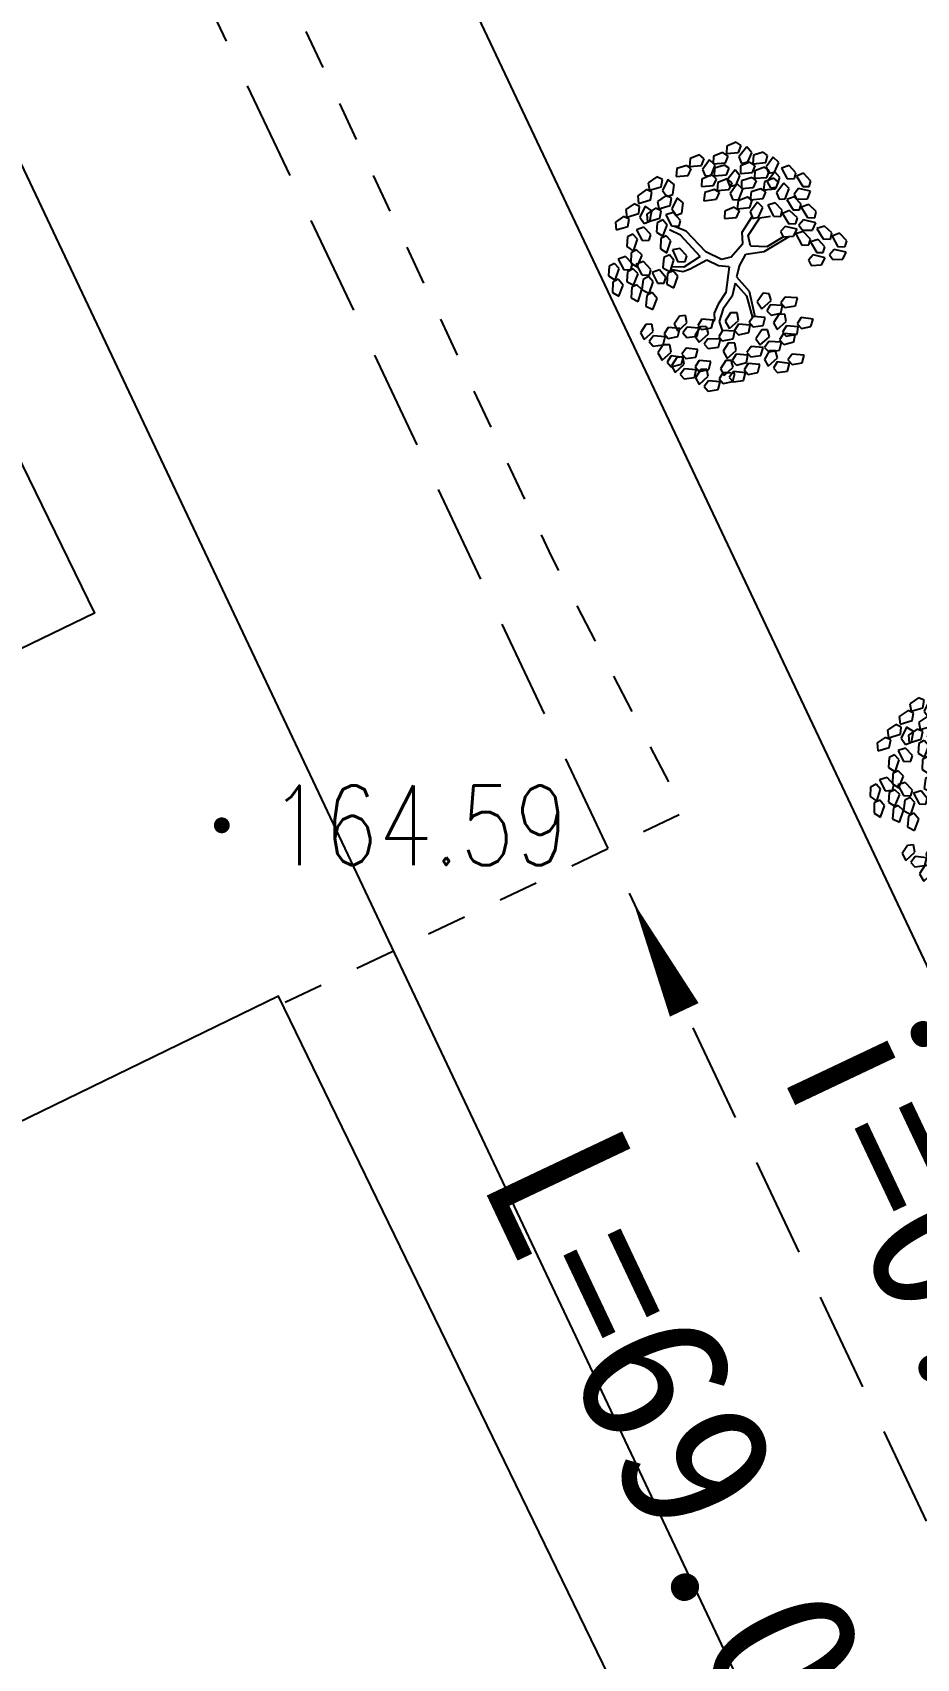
# Model space of a CAD drawing. Extents: x -809667 to 586099, y 3084146 to 3634412.
# Drawn here: x 381908.68 to 381919.82, y 3085746.64 to 3085767.12 of the extents above; entities that cross this region are included whole.
import ezdxf
from ezdxf.enums import TextEntityAlignment as Align

# ---------------------------------------------------------------- set-up
doc = ezdxf.new("R2010")
doc.units = 0
doc.header["$LTSCALE"] = 0.5
doc.linetypes.add('DASHED', pattern=[0.75, 0.5, -0.25])
doc.linetypes.add('X6', pattern=[2, 1, -1])
doc.layers.get('0').update_dxf_attribs({"linetype": 'CONTINUOUS'})
for name, color, linetype in [('DIM_SYMB', 3, 'CONTINUOUS'), ('dxt', 252, 'CONTINUOUS'), ('GCD', 252, 'CONTINUOUS'), ('PUB_TEXT', 7, 'CONTINUOUS'), ('乔木', 84, 'CONTINUOUS'), ('道路', 4, 'CONTINUOUS')]:
    doc.layers.add(name, color=color, linetype=linetype)
doc.styles.get("Standard").update_dxf_attribs({"font": 'rs.shx', "bigfont": 'hztxt.shx'})
doc.styles.add('宋体', font='')
doc.styles.get('宋体').set_extended_font_data('SimSun')

# ---------------------------------------------------------------- blocks, each defined once
blk = doc.blocks.new('GC200')
at = {"color": 0, "linetype": 'Continuous', "const_width": 0.2, "flags": 128}
blk.add_lwpolyline([(-0.1, 0, 1), (0.1, 0, 1)], format="xyb", close=True, dxfattribs=at)
blk = doc.blocks.new('幌伞枫')
at = {"layer": '乔木', "color": 0}
for p, q in [((-677, 937), (-604, 995)), ((-604, 995), (-531, 966)), ((-531, 966), (-604, 870)), ((-531, 995), (-450, 1054)), ((-523, 937), (-531, 995)), ((-450, 1054), (-384, 1025)), ((-384, 1025), (-450, 929)), ((-9, 966), (27, 1054)), ((20, 915), (-9, 966)), ((27, 1054), (101, 1061)), ((101, 1061), (86, 944)), ((123, 966), (145, 1032)), ((196, 878), (123, 966)), ((145, 1032), (203, 1025)), ((203, 1025), (247, 937)), ((247, 937), (284, 1025)), ((284, 1025), (365, 1032)), ((365, 1032), (350, 915)), ((380, 937), (409, 1003)), ((409, 1003), (468, 995)), ((424, 900), (460, 988)), ((460, 988), (534, 995)), ((468, 995), (504, 900)), ((534, 995), (519, 878)), ((556, 900), (578, 966)), ((578, 966), (636, 959)), ((636, 959), (681, 870)), ((-685, 826), (-567, 841)), ((-663, 753), (-685, 826)), ((-670, 878), (-677, 937)), ((-604, 870), (-670, 878)), ((-567, 841), (-531, 782)), ((-531, 819), (-457, 878)), ((-523, 760), (-531, 819)), ((-450, 929), (-523, 937)), ((-457, 878), (-391, 848)), ((-391, 848), (-457, 746)), ((-384, 870), (-303, 937)), ((-377, 819), (-384, 870)), ((-384, 738), (-310, 804)), ((-310, 804), (-377, 819)), ((-237, 900), (-310, 804)), ((-310, 804), (-237, 768)), ((-303, 937), (-237, 900)), ((-237, 797), (-156, 863)), ((-230, 738), (-237, 797)), ((-156, 863), (-90, 826)), ((-90, 826), (-156, 731)), ((86, 944), (20, 915)), ((137, 804), (167, 870)), ((211, 716), (137, 804)), ((167, 870), (225, 863)), ((247, 937), (196, 878)), ((225, 863), (262, 775)), ((284, 885), (247, 937)), ((350, 915), (284, 885)), ((460, 848), (380, 937)), ((402, 775), (424, 841)), ((453, 848), (424, 900)), ((424, 841), (482, 834)), ((519, 878), (453, 848)), ((504, 900), (460, 848)), ((482, 834), (526, 746)), ((629, 812), (556, 900)), ((570, 738), (600, 804)), ((600, 804), (658, 797)), ((681, 870), (629, 812)), ((651, 775), (688, 863)), ((658, 797), (695, 709)), ((688, 863), (761, 870)), ((761, 870), (747, 753)), ((783, 775), (805, 841)), ((805, 841), (864, 834)), ((864, 834), (908, 746)), ((-993, 643), (-927, 680)), ((-993, 548), (-993, 643)), ((-927, 680), (-890, 570)), ((-810, 628), (-736, 687)), ((-736, 687), (-663, 658)), ((-663, 658), (-736, 562)), ((-567, 738), (-663, 753)), ((-663, 687), (-582, 746)), ((-655, 628), (-663, 687)), ((-582, 746), (-516, 716)), ((-516, 716), (-582, 614)), ((-531, 782), (-567, 738)), ((-545, 709), (-428, 724)), ((-523, 636), (-545, 709)), ((-457, 746), (-523, 760)), ((-421, 621), (-523, 636)), ((-428, 724), (-384, 665)), ((-384, 665), (-421, 621)), ((-391, 628), (-274, 643)), ((-377, 680), (-384, 738)), ((-310, 672), (-377, 680)), ((-237, 768), (-310, 672)), ((-274, 643), (-237, 592)), ((-156, 731), (-230, 738)), ((108, 650), (145, 738)), ((137, 599), (108, 650)), ((145, 738), (218, 746)), ((218, 746), (203, 628)), ((262, 775), (211, 716)), ((240, 650), (262, 716)), ((313, 562), (240, 650)), ((262, 716), (321, 709)), ((306, 540), (350, 636)), ((321, 709), (365, 621)), ((350, 636), (424, 636)), ((475, 687), (402, 775)), ((424, 636), (409, 518)), ((526, 746), (475, 687)), ((644, 650), (570, 738)), ((695, 709), (644, 650)), ((681, 724), (651, 775)), ((747, 753), (681, 724)), ((857, 687), (783, 775)), ((798, 614), (827, 680)), ((827, 680), (886, 672)), ((908, 746), (857, 687)), ((886, 672), (923, 584)), ((-1037, 489), (-971, 525)), ((-1037, 393), (-1037, 489)), ((-942, 518), (-993, 548)), ((-971, 525), (-934, 408)), ((-890, 570), (-942, 518)), ((-817, 518), (-699, 533)), ((-795, 445), (-817, 518)), ((-802, 570), (-810, 628)), ((-736, 562), (-802, 570)), ((-699, 533), (-663, 474)), ((-663, 474), (-699, 430)), ((-582, 614), (-655, 628)), ((-443, 452), (-369, 518)), ((-369, 555), (-391, 628)), ((-274, 548), (-369, 555)), ((-369, 518), (-296, 481)), ((-296, 481), (-369, 386)), ((-296, 511), (-215, 577)), ((-288, 452), (-296, 511)), ((-237, 592), (-274, 548)), ((-215, 577), (-149, 540)), ((-149, 540), (-215, 445)), ((203, 628), (137, 599)), ((255, 489), (284, 555)), ((328, 401), (255, 489)), ((284, 555), (336, 548)), ((343, 496), (306, 540)), ((365, 621), (313, 562)), ((336, 548), (380, 459)), ((409, 518), (343, 496)), ((446, 548), (468, 606)), ((519, 452), (446, 548)), ((468, 606), (526, 599)), ((570, 511), (519, 452)), ((526, 599), (570, 511)), ((592, 408), (629, 496)), ((629, 496), (710, 503)), ((710, 503), (695, 386)), ((717, 525), (754, 614)), ((747, 481), (717, 525)), ((725, 408), (754, 474)), ((813, 503), (747, 481)), ((754, 614), (827, 621)), ((754, 474), (813, 467)), ((871, 525), (798, 614)), ((827, 621), (813, 503)), ((849, 525), (871, 592)), ((923, 437), (849, 525)), ((871, 592), (930, 584)), ((923, 584), (871, 525)), ((974, 496), (923, 437)), ((930, 584), (974, 496)), ((-1081, 320), (-1015, 357)), ((-1081, 217), (-1081, 320)), ((-986, 364), (-1037, 393)), ((-1015, 357), (-978, 239)), ((-934, 408), (-986, 364)), ((-956, 320), (-898, 423)), ((-883, 291), (-956, 320)), ((-898, 423), (-824, 423)), ((-883, 349), (-817, 386)), ((-810, 364), (-883, 291)), ((-883, 247), (-883, 349)), ((-824, 423), (-810, 364)), ((-817, 386), (-780, 269)), ((-699, 430), (-795, 445)), ((-758, 313), (-685, 371)), ((-685, 371), (-619, 342)), ((-619, 342), (-685, 247)), ((-611, 371), (-531, 430)), ((-604, 313), (-611, 371)), ((-465, 401), (-538, 305)), ((-531, 430), (-465, 401)), ((-457, 342), (-332, 364)), ((-428, 276), (-457, 342)), ((-435, 393), (-443, 452)), ((-369, 386), (-435, 393)), ((-332, 364), (-296, 305)), ((-257, 346), (-327, 441)), ((-222, 377), (-311, 462)), ((-215, 445), (-288, 452)), ((-252, 158), (-257, 346)), ((-206, 307), (-222, 377)), ((225, 276), (277, 357)), ((277, 357), (336, 393)), ((291, 261), (372, 364)), ((380, 459), (328, 401)), ((336, 393), (344, 419)), ((372, 364), (468, 393)), ((402, 313), (482, 320)), ((460, 386), (490, 452)), ((534, 291), (460, 386)), ((482, 320), (468, 203)), ((490, 452), (541, 445)), ((585, 349), (534, 291)), ((541, 445), (585, 349)), ((629, 357), (592, 408)), ((695, 386), (629, 357)), ((798, 320), (725, 408)), ((849, 371), (798, 320)), ((813, 467), (849, 371)), ((864, 364), (893, 430)), ((937, 276), (864, 364)), ((893, 430), (952, 423)), ((989, 335), (937, 276)), ((952, 423), (989, 335)), ((-1125, 166), (-1059, 195)), ((-1125, 63), (-1125, 166)), ((-1030, 188), (-1081, 217)), ((-1059, 195), (-1022, 85)), ((-978, 239), (-1030, 188)), ((-927, 195), (-861, 225)), ((-927, 92), (-927, 195)), ((-832, 217), (-883, 247)), ((-861, 225), (-824, 114)), ((-780, 269), (-832, 217)), ((-773, 203), (-655, 217)), ((-751, 129), (-773, 203)), ((-751, 254), (-758, 313)), ((-685, 247), (-751, 254)), ((-655, 217), (-611, 158)), ((-611, 158), (-648, 114)), ((-531, 129), (-641, 203)), ((-531, 195), (-633, 254)), ((-538, 305), (-604, 313)), ((-252, 158), (-531, 195)), ((-332, 261), (-428, 276)), ((-296, 305), (-332, 261)), ((-188, 124), (-206, 307)), ((174, 151), (225, 276)), ((240, 122), (291, 261)), ((365, 225), (402, 313)), ((402, 173), (365, 225)), ((468, 203), (402, 173)), ((497, 225), (526, 291)), ((570, 136), (497, 225)), ((526, 291), (585, 283)), ((622, 188), (570, 136)), ((585, 283), (622, 188)), ((673, 70), (710, 166)), ((710, 166), (783, 166)), ((747, 247), (769, 313)), ((820, 158), (747, 247)), ((769, 313), (827, 305)), ((783, 166), (769, 48)), ((871, 217), (820, 158)), ((827, 305), (871, 217)), ((879, 122), (923, 210)), ((923, 210), (996, 217)), ((996, 217), (981, 100)), ((1011, 122), (1040, 188)), ((1040, 188), (1099, 180)), ((1099, 180), (1143, 92)), ((-1074, 34), (-1125, 63)), ((-1022, 85), (-1074, 34)), ((-1044, -10), (-986, 92)), ((-986, 92), (-912, 92)), ((-898, 34), (-971, -32)), ((-876, 63), (-927, 92)), ((-912, 92), (-898, 34)), ((-824, 114), (-876, 63)), ((-846, 19), (-788, 122)), ((-773, -3), (-846, 19)), ((-788, 122), (-714, 122)), ((-699, 63), (-773, -3)), ((-648, 114), (-751, 129)), ((-714, 122), (-699, 63)), ((-259, 85), (-531, 129)), ((-112, 4), (-259, 85)), ((-76, 63), (-188, 124)), ((-76, -84), (-112, 4)), ((-9, -18), (-76, 63)), ((-9, -18), (174, 151)), ((152, 26), (240, 122)), ((152, 26), (318, 4)), ((295, -42), (527, 53)), ((318, 4), (524, 78)), ((519, 63), (541, 129)), ((592, -25), (519, 63)), ((541, 129), (600, 122)), ((644, 34), (592, -25)), ((600, 122), (644, 34)), ((703, 26), (673, 70)), ((769, 48), (703, 26)), ((805, 78), (827, 144)), ((879, -18), (805, 78)), ((827, 144), (886, 136)), ((915, 78), (879, 122)), ((930, 41), (879, -18)), ((886, 136), (930, 41)), ((981, 100), (915, 78)), ((1092, 34), (1011, 122)), ((1033, -40), (1055, 26)), ((1055, 26), (1114, 19)), ((1143, 92), (1092, 34)), ((1114, 19), (1158, -69)), ((-1081, -142), (-1022, -91)), ((-1052, -238), (-1081, -142)), ((-971, -32), (-1044, -10)), ((-1022, -91), (-964, -194)), ((-76, -84), (-120, -253)), ((42, -98), (-20, -221)), ((-9, -18), (-9, -18)), ((-9, -18), (-9, -18)), ((-9, -18), (-9, -18)), ((-9, -18), (-9, -18)), ((-9, -18), (-9, -18)), ((-9, -18), (-9, -18)), ((-9, -18), (-9, -18)), ((-9, -18), (-9, -18)), ((-9, -18), (-9, -18)), ((-9, -18), (-9, -18)), ((-9, -18), (-9, -18)), ((-9, -18), (-9, -18)), ((-9, -18), (-9, -18)), ((-9, -18), (-9, -18)), ((-9, -18), (-9, -18)), ((-9, -18), (-9, -18)), ((-9, -18), (-9, -18)), ((-9, -18), (-9, -18)), ((-9, -18), (-9, -18)), ((-9, -18), (-9, -18)), ((-9, -18), (-9, -18)), ((-9, -18), (-9, -18)), ((-9, -18), (-9, -18)), ((-9, -18), (-9, -18)), ((-9, -18), (-9, -18)), ((-9, -18), (-9, -18)), ((-9, -18), (-9, -18)), ((-9, -18), (-9, -18)), ((-9, -18), (-9, -18)), ((-9, -18), (-9, -18)), ((-9, -18), (-9, -18)), ((-9, -18), (-9, -18)), ((-9, -18), (-9, -18)), ((-9, -18), (-9, -18)), ((-9, -18), (-9, -18)), ((-9, -18), (-9, -18)), ((-9, -18), (-9, -18)), ((-9, -18), (-9, -18)), ((-9, -18), (-9, -18)), ((-9, -18), (-9, -18)), ((42, -98), (109, -22)), ((109, -22), (295, -42)), ((387, -142), (424, -47)), ((424, -187), (387, -142)), ((424, -47), (504, -47)), ((504, -47), (490, -165)), ((519, -135), (548, -76)), ((592, -231), (519, -135)), ((548, -76), (607, -84)), ((607, -84), (644, -172)), ((644, -150), (681, -62)), ((673, -201), (644, -150)), ((681, -62), (754, -54)), ((754, -54), (739, -172)), ((776, -150), (805, -84)), ((849, -238), (776, -150)), ((805, -84), (857, -91)), ((820, -84), (849, -18)), ((893, -172), (820, -84)), ((849, -18), (908, -25)), ((857, -91), (901, -187)), ((945, -120), (893, -172)), ((908, -25), (945, -120)), ((1106, -128), (1033, -40)), ((1158, -69), (1106, -128)), ((-1089, -304), (-1030, -253)), ((-1067, -399), (-1089, -304)), ((-1000, -253), (-1052, -238)), ((-1030, -253), (-971, -355)), ((-964, -194), (-1000, -253)), ((-861, -282), (-802, -238)), ((-839, -385), (-861, -282)), ((-802, -238), (-744, -341)), ((-736, -231), (-677, -179)), ((-707, -326), (-736, -231)), ((-677, -179), (-619, -289)), ((-619, -289), (-655, -348)), ((-479, -289), (-421, -245)), ((-457, -385), (-479, -289)), ((-421, -245), (-362, -348)), ((-215, -311), (-285, -477)), ((-120, -253), (-215, -311)), ((-61, -304), (-156, -341)), ((-61, -304), (38, -431)), ((-20, -221), (62, -380)), ((490, -165), (424, -187)), ((541, -297), (563, -231)), ((614, -392), (541, -297)), ((563, -231), (622, -238)), ((644, -172), (592, -231)), ((622, -238), (666, -333)), ((739, -172), (673, -201)), ((791, -311), (820, -245)), ((871, -399), (791, -311)), ((820, -245), (879, -253)), ((901, -187), (849, -238)), ((879, -253), (915, -341)), ((-1008, -414), (-1067, -399)), ((-971, -355), (-1008, -414)), ((-978, -502), (-920, -458)), ((-971, -451), (-934, -341)), ((-898, -465), (-971, -451)), ((-934, -341), (-868, -326)), ((-920, -458), (-861, -561)), ((-839, -377), (-898, -465)), ((-876, -443), (-817, -399)), ((-846, -539), (-876, -443)), ((-868, -326), (-839, -377)), ((-780, -399), (-839, -385)), ((-817, -399), (-758, -502)), ((-744, -341), (-780, -399)), ((-744, -392), (-685, -341)), ((-722, -487), (-744, -392)), ((-714, -480), (-648, -465)), ((-655, -348), (-707, -326)), ((-685, -341), (-626, -443)), ((-626, -443), (-663, -502)), ((-648, -465), (-626, -524)), ((-626, -539), (-589, -429)), ((-589, -429), (-523, -414)), ((-494, -465), (-553, -554)), ((-523, -414), (-494, -465)), ((-487, -451), (-428, -399)), ((-465, -546), (-487, -451)), ((-399, -407), (-457, -385)), ((-428, -399), (-369, -510)), ((-362, -348), (-399, -407)), ((-156, -341), (-230, -532)), ((38, -431), (49, -612)), ((62, -380), (79, -664)), ((666, -333), (614, -392)), ((915, -341), (871, -399)), ((-986, -664), (-927, -620)), ((-956, -598), (-978, -502)), ((-898, -620), (-956, -598)), ((-927, -620), (-868, -722)), ((-861, -561), (-898, -620)), ((-795, -561), (-846, -539)), ((-758, -502), (-795, -561)), ((-751, -598), (-714, -480)), ((-677, -605), (-751, -598)), ((-751, -664), (-692, -620)), ((-663, -502), (-722, -487)), ((-692, -620), (-633, -722)), ((-626, -524), (-677, -605)), ((-553, -554), (-626, -539)), ((-626, -590), (-567, -546)), ((-597, -693), (-626, -590)), ((-567, -546), (-509, -649)), ((-487, -605), (-428, -554)), ((-457, -700), (-487, -605)), ((-413, -568), (-465, -546)), ((-428, -554), (-369, -664)), ((-369, -510), (-413, -568)), ((-369, -598), (-332, -487)), ((-296, -612), (-369, -598)), ((-332, -487), (-266, -473)), ((-244, -524), (-296, -612)), ((-266, -473), (-244, -524)), ((-230, -532), (-186, -627)), ((-24, -686), (-9, -620)), ((-9, -620), (49, -612)), ((49, -612), (101, -700)), ((-964, -759), (-986, -664)), ((-912, -781), (-964, -759)), ((-868, -722), (-912, -781)), ((-868, -818), (-832, -700)), ((-832, -700), (-766, -686)), ((-744, -744), (-795, -825)), ((-766, -686), (-744, -744)), ((-766, -825), (-699, -774)), ((-729, -759), (-751, -664)), ((-670, -781), (-729, -759)), ((-699, -774), (-641, -884)), ((-633, -722), (-670, -781)), ((-633, -752), (-575, -708)), ((-611, -847), (-633, -752)), ((-545, -708), (-597, -693)), ((-575, -708), (-516, -810)), ((-509, -649), (-545, -708)), ((-494, -766), (-435, -715)), ((-472, -862), (-494, -766)), ((-479, -788), (-413, -781)), ((-406, -722), (-457, -700)), ((-435, -715), (-377, -818)), ((-413, -781), (-384, -832)), ((-369, -664), (-406, -722)), ((-288, -664), (-171, -649)), ((-266, -737), (-288, -664)), ((-171, -752), (-266, -737)), ((-171, -649), (-127, -708)), ((-127, -708), (-171, -752)), ((-142, -737), (-24, -730)), ((-127, -810), (-142, -737)), ((64, -766), (-24, -686)), ((-24, -730), (13, -788)), ((101, -700), (64, -766)), ((93, -730), (218, -715)), ((115, -803), (93, -730)), ((218, -715), (255, -774)), ((255, -774), (218, -818)), ((358, -752), (372, -686)), ((446, -832), (358, -752)), ((372, -686), (431, -678)), ((431, -678), (482, -766)), ((482, -766), (446, -832)), ((-795, -825), (-868, -818)), ((-736, -921), (-766, -825)), ((-685, -935), (-736, -921)), ((-641, -884), (-685, -935)), ((-641, -972), (-604, -862)), ((-553, -869), (-611, -847)), ((-604, -862), (-538, -847)), ((-516, -899), (-567, -987)), ((-516, -810), (-553, -869)), ((-538, -847), (-516, -899)), ((-516, -906), (-479, -788)), ((-443, -913), (-516, -906)), ((-413, -877), (-472, -862)), ((-384, -832), (-443, -913)), ((-377, -818), (-413, -877)), ((-377, -913), (-340, -803)), ((-303, -928), (-377, -913)), ((-340, -803), (-274, -788)), ((-244, -840), (-303, -928)), ((-274, -788), (-244, -840)), ((-252, -1001), (-230, -935)), ((-230, -847), (-112, -840)), ((-208, -921), (-230, -847)), ((-230, -935), (-178, -928)), ((-112, -935), (-208, -921)), ((-178, -928), (-120, -1016)), ((-24, -832), (-127, -810)), ((-112, -840), (-76, -891)), ((-76, -891), (-112, -935)), ((-90, -921), (27, -913)), ((-68, -994), (-90, -921)), ((13, -788), (-24, -832)), ((27, -869), (42, -803)), ((115, -950), (27, -869)), ((27, -913), (71, -972)), ((42, -803), (101, -803)), ((101, -803), (159, -884)), ((218, -818), (115, -803)), ((159, -884), (115, -950)), ((167, -928), (284, -921)), ((189, -1001), (167, -928)), ((240, -803), (358, -796)), ((262, -877), (240, -803)), ((358, -891), (262, -877)), ((284, -921), (328, -979)), ((358, -796), (394, -847)), ((394, -847), (358, -891)), ((431, -950), (446, -884)), ((446, -884), (504, -884)), ((504, -884), (556, -965)), ((-567, -987), (-641, -972)), ((-509, -979), (-391, -965)), ((-487, -1053), (-509, -979)), ((-391, -1067), (-487, -1053)), ((-391, -965), (-354, -1023)), ((-354, -1023), (-391, -1067)), ((-362, -1053), (-244, -1045)), ((-347, -1126), (-362, -1053)), ((-164, -1082), (-252, -1001)), ((-244, -1045), (-208, -1097)), ((-208, -1097), (-244, -1141)), ((-120, -1016), (-164, -1082)), ((27, -1016), (-68, -994)), ((71, -972), (27, -1016)), ((284, -1023), (189, -1001)), ((328, -979), (284, -1023)), ((313, -1009), (431, -994)), ((328, -1082), (313, -1009)), ((431, -1097), (328, -1082)), ((519, -1031), (431, -950)), ((431, -994), (468, -1053)), ((468, -1053), (431, -1097)), ((556, -965), (519, -1031)), ((-244, -1141), (-347, -1126))]:
    blk.add_line(p, q, dxfattribs=at)

msp = doc.modelspace()

# ---------------------------------------------------------------- linework, layer by layer
at = {"layer": 'DIM_SYMB', "linetype": 'Continuous'}
msp.add_lwpolyline([(381922.217, 3085743.56, 0, 0, 0), (381916.252, 3085756.165, 0, 0.4, 0), (381916.893, 3085754.809, 0, 0, 0)], format="xyseb", dxfattribs=at)
at = {"layer": 'dxt', "color": 252, "linetype": 'X6', "elevation": 163.603, "flags": 128}
msp.add_lwpolyline([(381911.865, 3085754.905), (381916.897, 3085757.301), (381915.223, 3085760.515), (381908.834, 3085774.178), (381916.324, 3085777.174)], dxfattribs=at)
at = {"layer": 'dxt', "color": 252, "linetype": 'Continuous', "flags": 128}
for points, elevation in [([(381881.05, 3085760.923), (381903.579, 3085771.86), (381909.463, 3085759.805), (381886.944, 3085748.908)], 163.71), ([(381923.313, 3085702.5), (381934.625, 3085708), (381911.782, 3085754.982), (381900.47, 3085749.482)], -853.022)]:
    msp.add_lwpolyline(points, close=True, dxfattribs=dict(at, elevation=elevation))
at = {"layer": '道路', "linetype": 'Continuous', "flags": 128}
for points in [[(381935.03, 3085781.918, 0.393528), (381931.198, 3085783.343), (381913.643, 3085776.042, 0.428399), (381912.082, 3085771.988), (381934.241, 3085725.168, 0.467402), (381943.151, 3085722.852), (381949.887, 3085727.663, 0.348347), (381952.98, 3085738.41), (381935.348, 3085781.285)], [(381906.177, 3085770.441), (381936.699, 3085705.948, -0.477892), (381930.613, 3085693.334), (381905.739, 3085687.52, -0.026829), (381905.105, 3085687.408), (381869.937, 3085683.084)]]:
    msp.add_lwpolyline(points, format="xyb", dxfattribs=at)
at = {"layer": '道路', "color": 1, "linetype": 'DASHED', "ltscale": 5, "flags": 128}
msp.add_lwpolyline([(381906.574, 3085776.614), (381946.525, 3085692.199)], dxfattribs=at)
at = {"layer": '道路', "linetype": 'Continuous', "flags": 128}
msp.add_lwpolyline([(381912.082, 3085771.988), (381934.241, 3085725.168)], dxfattribs=at)

# ---------------------------------------------------------------- block references
at = {"layer": 'GCD', "color": 8, "linetype": 'Continuous'}
ref = msp.add_blockref('GC200', (381911.066, 3085757.133, 164.589), dxfattribs=dict(at, xscale=0.5, yscale=0.5, zscale=0.5))
ref.add_attrib('height', '164.59', dxfattribs={"linetype": 'Continuous', "height": 1, "width": 0.8}).set_placement((381911.666, 3085757.133, 164.589), align=Align.MIDDLE_LEFT)
at = {"layer": '乔木', "xscale": -0.0013, "yscale": 0.0013, "zscale": 0.0013, "rotation": 124.6526560546043}
for p in [(381915.127, 3085768.897), (381917.448, 3085764.143), (381920.744, 3085757.584)]:
    msp.add_blockref('幌伞枫', p, dxfattribs=at)

# ---------------------------------------------------------------- texts
at = {"layer": 'DIM_SYMB', "color": 7, "linetype": 'Continuous', "style": '宋体'}
msp.add_text('i=0.36%', height=1.8882, rotation=295.3271, dxfattribs=at).set_placement((381917.965, 3085754.298))
at = {"layer": 'PUB_TEXT', "linetype": 'Continuous', "style": '宋体'}
msp.add_text('L=69.0m', height=1.8882, rotation=295.3271, dxfattribs=at).set_placement((381914.296, 3085752.701))

doc.saveas('drawing.dxf')
